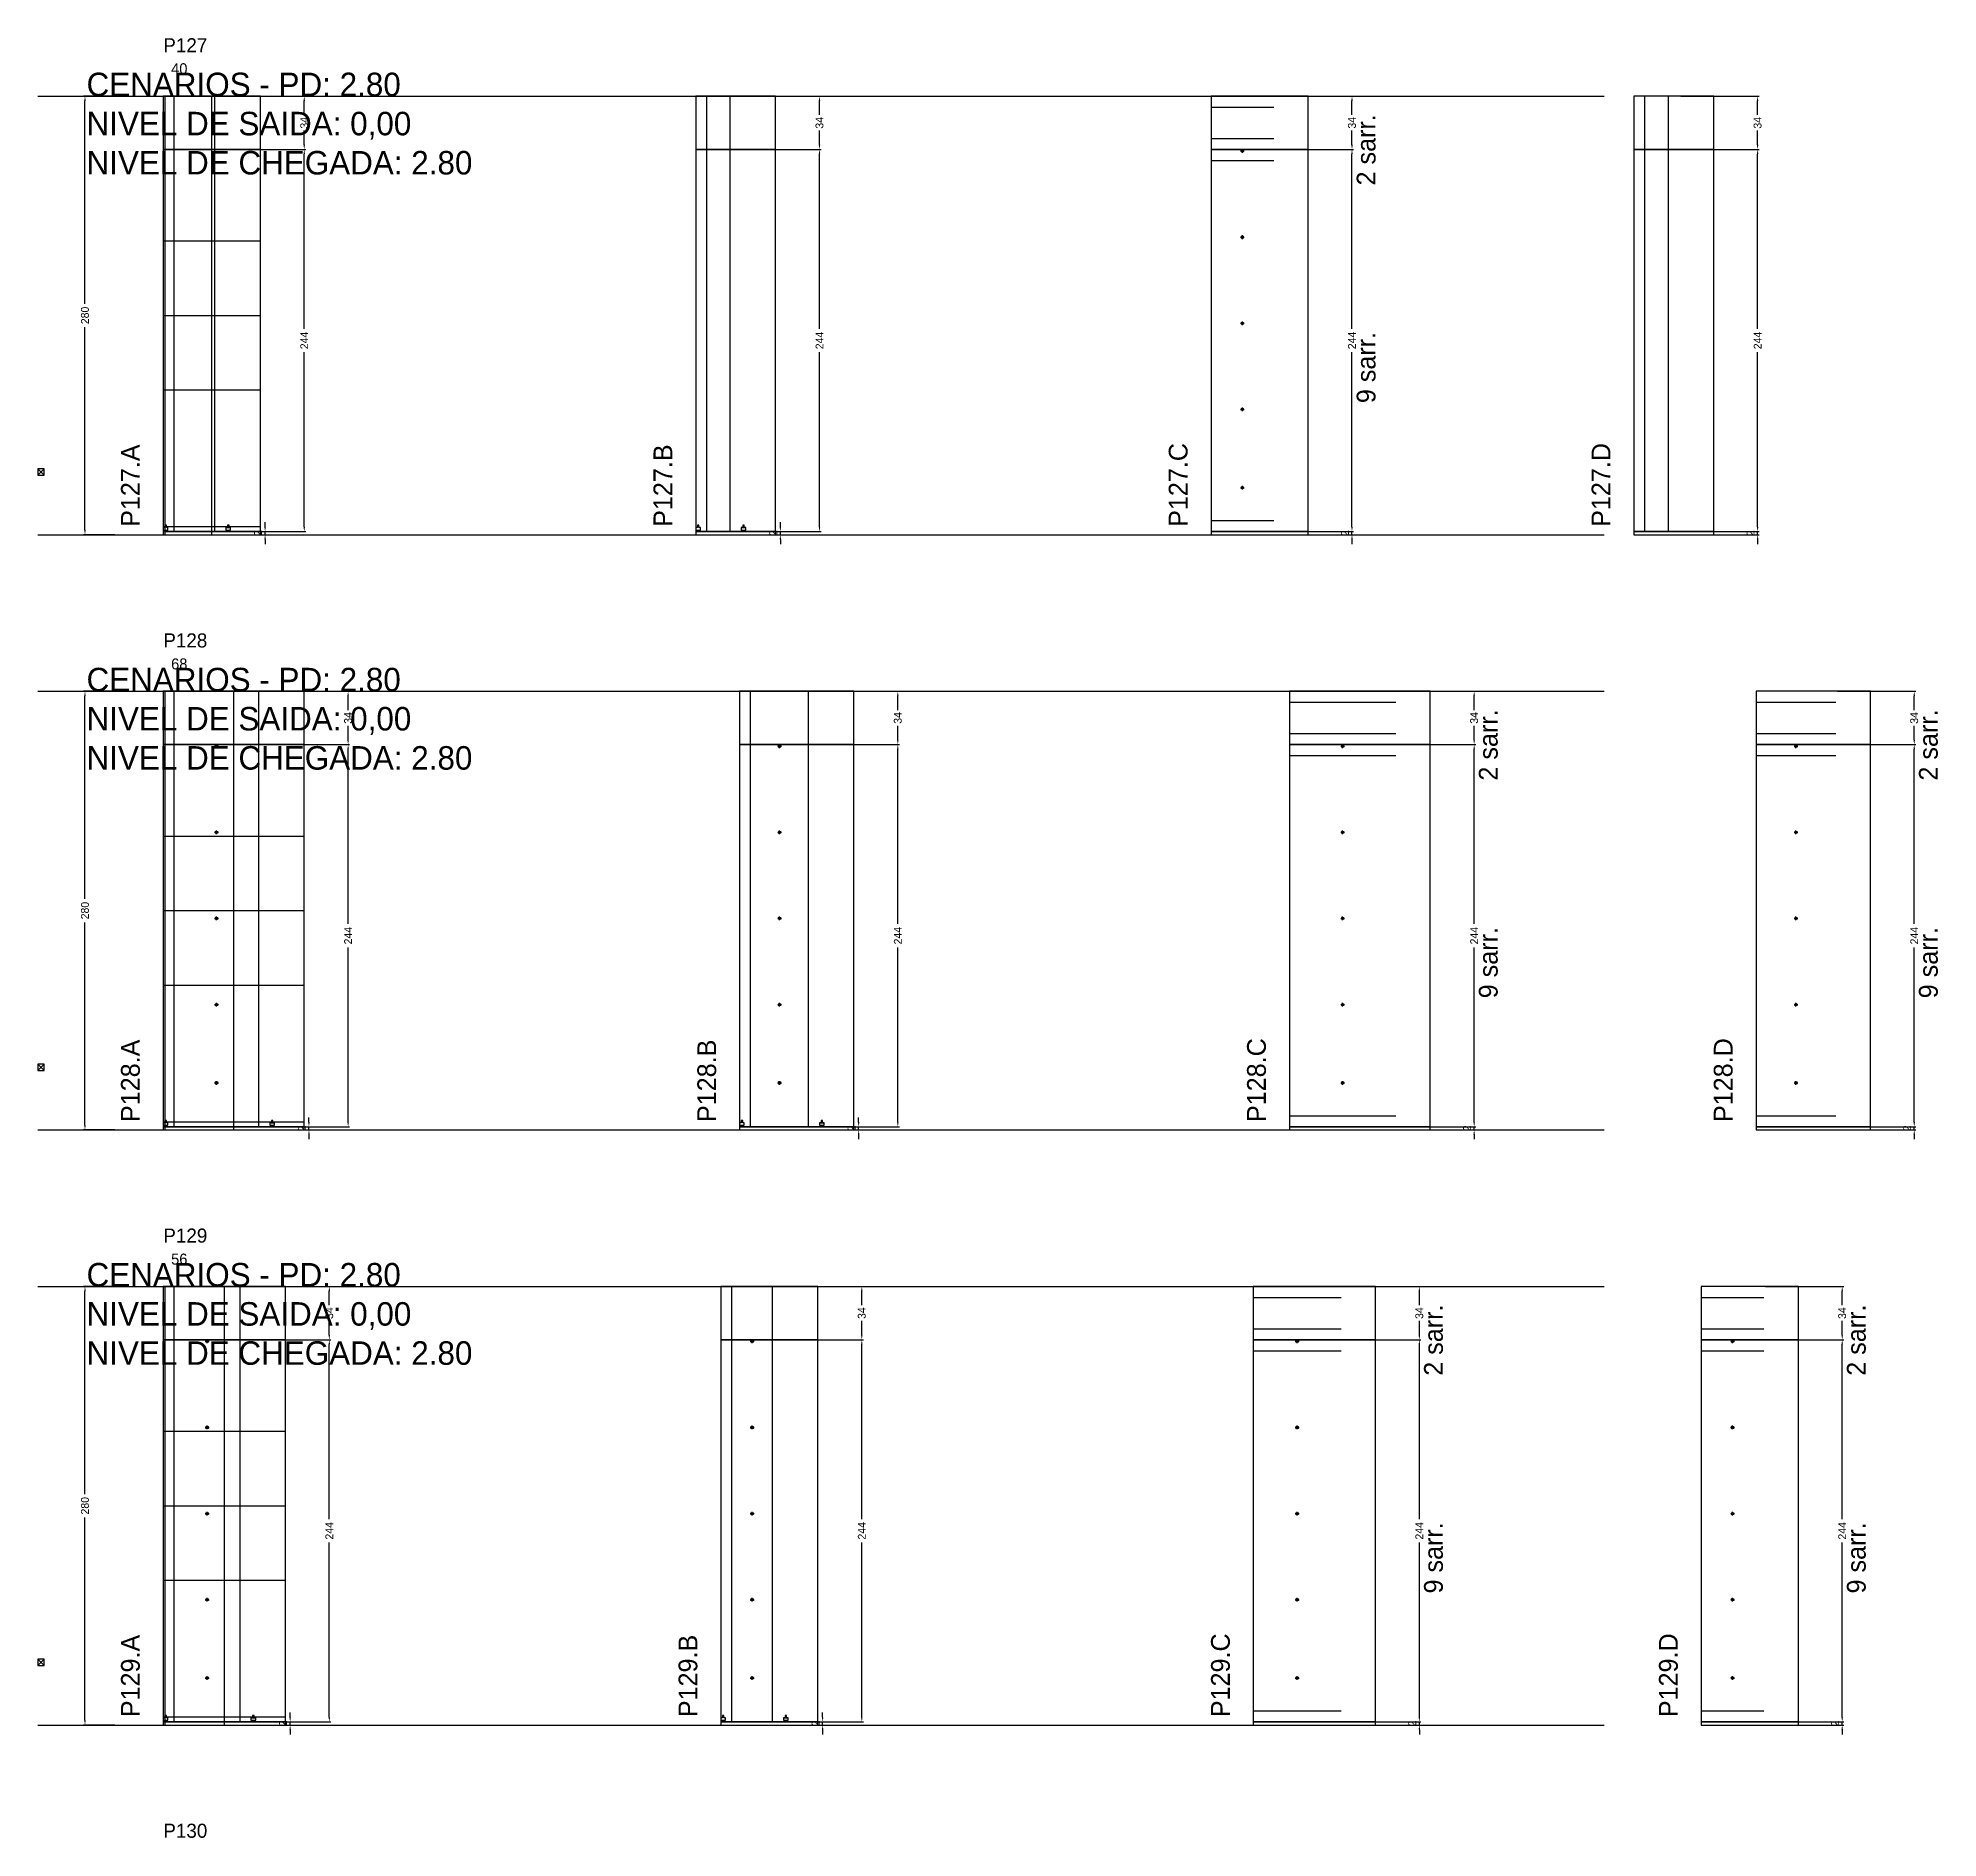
# Model space of a CAD drawing. Header units: centimetres. Extents: x -10500 to 4121, y -45226 to 295.
# Drawn here: x -7000 to -5787, y -30852 to -29703 of the extents above; entities that cross this region are included whole.
import ezdxf

# ---------------------------------------------------------------- set-up
doc = ezdxf.new("R2010")
doc.units = ezdxf.units.CM
doc.linetypes.add('DASHED', pattern=[2, -2])
for name, color, linetype in [('CHAPA', 140, 'Continuous'), ('COTA', 241, 'Continuous'), ('COTAS FURACAO', 16, 'Continuous'), ('Madeira', 30, 'Continuous'), ('MEIO_PONT', 160, 'Continuous'), ('NOMENCLATURA', 7, 'Continuous'), ('Nível', 160, 'Continuous'), ('Painéis', 200, 'Continuous'), ('Perfil Metálico', 150, 'Continuous'), ('SARR_2.2x7', 40, 'Continuous'), ('SARRAFO DE PRESSAO', 200, 'Continuous'), ('texto', 7, 'Continuous'), ('TEXTO_GERAL', 7, 'Continuous')]:
    doc.layers.add(name, color=color, linetype=linetype)
doc.dimstyles.new('PAINEL-NOVA', dxfattribs={"dimtxt": 5, "dimasz": 3, "dimexe": 1, "dimexo": 1, "dimgap": 1, "dimtad": 1, "dimcen": 2.5, "dimazin": 3, "dimtfac": 1, "dimtmove": 0, "dimatfit": 3})

# ---------------------------------------------------------------- blocks, each defined once
blk = doc.blocks.new('_CLOSEDFILLED')
at = {"color": 0, "linetype": 'BYBLOCK'}
blk.add_solid([(-1, 0.16), (0, 0), (-1, -0.16)], dxfattribs=at)
blk = doc.blocks.new('*D2029')
for p, q in [((-6951, -29740), (-6971, -29740)), ((-6970, -29872.5), (-6970, -29743)), ((-6970, -30017), (-6970, -29887.5)), ((-6951, -30020), (-6971, -30020))]:
    blk.add_line(p, q)
at = {"layer": 'Defpoints'}
for p in [(-6950, -29740), (-6970, -30020), (-6950, -30020)]:
    blk.add_point(p, dxfattribs=at)
at = {"layer": 'COTA', "xscale": 3, "yscale": 3}
for p, rotation in [((-6970, -29740), 90), ((-6970, -30020), 270)]:
    blk.add_blockref('_CLOSEDFILLED', p, dxfattribs=dict(at, rotation=rotation))
at = {"layer": 'COTA', "insert": (-6970, -29880), "char_height": 5, "attachment_point": 5, "rotation": 90}
blk.add_mtext('280', dxfattribs=at)
blk = doc.blocks.new('MULDURA')
at = {"layer": 'Paineis'}
for p, q in [((0, 0), (4, 4)), ((4, 0), (0, 4))]:
    blk.add_line(p, q, dxfattribs=at)
blk.add_lwpolyline([(0, 0), (4, 0), (4, 4), (0, 4)], close=True, dxfattribs=at)
blk = doc.blocks.new('*D2031')
for p, q in [((-6879, -29774), (-6829, -29774)), ((-6830, -29888.5), (-6830, -29777)), ((-6830, -30015), (-6830, -29903.5)), ((-6879, -30018), (-6829, -30018))]:
    blk.add_line(p, q)
at = {"layer": 'Defpoints'}
for p in [(-6880, -29774), (-6880, -30018), (-6830, -30018)]:
    blk.add_point(p, dxfattribs=at)
at = {"layer": 'COTA', "xscale": 3, "yscale": 3}
for p, rotation in [((-6830, -29774), 90), ((-6830, -30018), 270)]:
    blk.add_blockref('_CLOSEDFILLED', p, dxfattribs=dict(at, rotation=rotation))
at = {"layer": 'COTA', "insert": (-6830, -29896), "char_height": 5, "attachment_point": 5, "rotation": 90}
blk.add_mtext('244', dxfattribs=at)
blk = doc.blocks.new('*D2032')
for p, q in [((-6879, -29740), (-6829, -29740)), ((-6830, -29752), (-6830, -29743)), ((-6830, -29771), (-6830, -29762)), ((-6879, -29774), (-6829, -29774))]:
    blk.add_line(p, q)
at = {"layer": 'Defpoints'}
for p in [(-6880, -29740), (-6880, -29774), (-6830, -29774)]:
    blk.add_point(p, dxfattribs=at)
at = {"layer": 'COTA', "xscale": 3, "yscale": 3}
for p, rotation in [((-6830, -29740), 90), ((-6830, -29774), 270)]:
    blk.add_blockref('_CLOSEDFILLED', p, dxfattribs=dict(at, rotation=rotation))
at = {"layer": 'COTA', "insert": (-6830, -29757), "char_height": 5, "attachment_point": 5, "rotation": 90}
blk.add_mtext('34', dxfattribs=at)
blk = doc.blocks.new('SLIPTEE')
at = {"layer": 'Paineis'}
blk.add_lwpolyline([(0, 0), (3, 0), (3, 1.5), (2, 1.5), (2, 3), (1, 3), (1, 1.5), (0, 1.5)], close=True, dxfattribs=at)
blk = doc.blocks.new('SLIPTDD')
at = {"layer": 'Paineis'}
blk.add_line((0, 1.5), (3, 1.5), dxfattribs=at)
blk.add_lwpolyline([(0, 0), (3, 0), (3, 1.5), (2, 1.5), (2, 3), (1, 3), (1, 1.5), (0, 1.5)], close=True, dxfattribs=at)
blk = doc.blocks.new('*D2034')
for p, q in [((-6550, -29774), (-6500, -29774)), ((-6501, -29888.5), (-6501, -29777)), ((-6501, -30015), (-6501, -29903.5)), ((-6550, -30018), (-6500, -30018))]:
    blk.add_line(p, q)
at = {"layer": 'Defpoints'}
for p in [(-6551, -29774), (-6551, -30018), (-6501, -30018)]:
    blk.add_point(p, dxfattribs=at)
at = {"layer": 'COTA', "xscale": 3, "yscale": 3}
for p, rotation in [((-6501, -29774), 90), ((-6501, -30018), 270)]:
    blk.add_blockref('_CLOSEDFILLED', p, dxfattribs=dict(at, rotation=rotation))
at = {"layer": 'COTA', "insert": (-6501, -29896), "char_height": 5, "attachment_point": 5, "rotation": 90}
blk.add_mtext('244', dxfattribs=at)
blk = doc.blocks.new('*D2035')
for p, q in [((-6550, -29740), (-6500, -29740)), ((-6501, -29752), (-6501, -29743)), ((-6501, -29771), (-6501, -29762)), ((-6550, -29774), (-6500, -29774))]:
    blk.add_line(p, q)
at = {"layer": 'Defpoints'}
for p in [(-6551, -29740), (-6551, -29774), (-6501, -29774)]:
    blk.add_point(p, dxfattribs=at)
at = {"layer": 'COTA', "xscale": 3, "yscale": 3}
for p, rotation in [((-6501, -29740), 90), ((-6501, -29774), 270)]:
    blk.add_blockref('_CLOSEDFILLED', p, dxfattribs=dict(at, rotation=rotation))
at = {"layer": 'COTA', "insert": (-6501, -29757), "char_height": 5, "attachment_point": 5, "rotation": 90}
blk.add_mtext('34', dxfattribs=at)
blk = doc.blocks.new('*D2037')
for p, q in [((-6210, -29774), (-6160, -29774)), ((-6161, -29888.5), (-6161, -29777)), ((-6161, -30015), (-6161, -29903.5)), ((-6210, -30018), (-6160, -30018))]:
    blk.add_line(p, q)
at = {"layer": 'Defpoints'}
for p in [(-6211, -29774), (-6211, -30018), (-6161, -30018)]:
    blk.add_point(p, dxfattribs=at)
at = {"layer": 'COTA', "xscale": 3, "yscale": 3}
for p, rotation in [((-6161, -29774), 90), ((-6161, -30018), 270)]:
    blk.add_blockref('_CLOSEDFILLED', p, dxfattribs=dict(at, rotation=rotation))
at = {"layer": 'COTA', "insert": (-6161, -29896), "char_height": 5, "attachment_point": 5, "rotation": 90}
blk.add_mtext('244', dxfattribs=at)
blk = doc.blocks.new('*D2038')
for p, q in [((-6210, -29740), (-6160, -29740)), ((-6161, -29752), (-6161, -29743)), ((-6161, -29771), (-6161, -29762)), ((-6210, -29774), (-6160, -29774))]:
    blk.add_line(p, q)
at = {"layer": 'Defpoints'}
for p in [(-6211, -29740), (-6211, -29774), (-6161, -29774)]:
    blk.add_point(p, dxfattribs=at)
at = {"layer": 'COTA', "xscale": 3, "yscale": 3}
for p, rotation in [((-6161, -29740), 90), ((-6161, -29774), 270)]:
    blk.add_blockref('_CLOSEDFILLED', p, dxfattribs=dict(at, rotation=rotation))
at = {"layer": 'COTA', "insert": (-6161, -29757), "char_height": 5, "attachment_point": 5, "rotation": 90}
blk.add_mtext('34', dxfattribs=at)
blk = doc.blocks.new('furacao')
at = {"layer": 'COTAS FURACAO'}
for p, q in [((-1.2, 0), (1.2, 0)), ((0, -1.2), (0, 1.2))]:
    blk.add_line(p, q, dxfattribs=at)
blk.add_circle((0, 0), 0.8, dxfattribs=at)
blk = doc.blocks.new('*D2040')
for p, q in [((-5951, -29774), (-5901, -29774)), ((-5902, -29888.5), (-5902, -29777)), ((-5902, -30015), (-5902, -29903.5)), ((-5951, -30018), (-5901, -30018))]:
    blk.add_line(p, q)
at = {"layer": 'Defpoints'}
for p in [(-5952, -29774), (-5952, -30018), (-5902, -30018)]:
    blk.add_point(p, dxfattribs=at)
at = {"layer": 'COTA', "xscale": 3, "yscale": 3}
for p, rotation in [((-5902, -29774), 90), ((-5902, -30018), 270)]:
    blk.add_blockref('_CLOSEDFILLED', p, dxfattribs=dict(at, rotation=rotation))
at = {"layer": 'COTA', "insert": (-5902, -29896), "char_height": 5, "attachment_point": 5, "rotation": 90}
blk.add_mtext('244', dxfattribs=at)
blk = doc.blocks.new('*D2041')
for p, q in [((-5951, -29740), (-5901, -29740)), ((-5902, -29752), (-5902, -29743)), ((-5902, -29771), (-5902, -29762)), ((-5951, -29774), (-5901, -29774))]:
    blk.add_line(p, q)
at = {"layer": 'Defpoints'}
for p in [(-5952, -29740), (-5952, -29774), (-5902, -29774)]:
    blk.add_point(p, dxfattribs=at)
at = {"layer": 'COTA', "xscale": 3, "yscale": 3}
for p, rotation in [((-5902, -29740), 90), ((-5902, -29774), 270)]:
    blk.add_blockref('_CLOSEDFILLED', p, dxfattribs=dict(at, rotation=rotation))
at = {"layer": 'COTA', "insert": (-5902, -29757), "char_height": 5, "attachment_point": 5, "rotation": 90}
blk.add_mtext('34', dxfattribs=at)
blk = doc.blocks.new('*D2055')
for p, q in [((-6951, -30120), (-6971, -30120)), ((-6970, -30252.5), (-6970, -30123)), ((-6970, -30397), (-6970, -30267.5)), ((-6951, -30400), (-6971, -30400))]:
    blk.add_line(p, q)
at = {"layer": 'Defpoints'}
for p in [(-6950, -30120), (-6970, -30400), (-6950, -30400)]:
    blk.add_point(p, dxfattribs=at)
at = {"layer": 'COTA', "xscale": 3, "yscale": 3}
for p, rotation in [((-6970, -30120), 90), ((-6970, -30400), 270)]:
    blk.add_blockref('_CLOSEDFILLED', p, dxfattribs=dict(at, rotation=rotation))
at = {"layer": 'COTA', "insert": (-6970, -30260), "char_height": 5, "attachment_point": 5, "rotation": 90}
blk.add_mtext('280', dxfattribs=at)
blk = doc.blocks.new('*D2057')
for p, q in [((-6851, -30154), (-6801, -30154)), ((-6802, -30268.5), (-6802, -30157)), ((-6802, -30395), (-6802, -30283.5)), ((-6851, -30398), (-6801, -30398))]:
    blk.add_line(p, q)
at = {"layer": 'Defpoints'}
for p in [(-6852, -30154), (-6852, -30398), (-6802, -30398)]:
    blk.add_point(p, dxfattribs=at)
at = {"layer": 'COTA', "xscale": 3, "yscale": 3}
for p, rotation in [((-6802, -30154), 90), ((-6802, -30398), 270)]:
    blk.add_blockref('_CLOSEDFILLED', p, dxfattribs=dict(at, rotation=rotation))
at = {"layer": 'COTA', "insert": (-6802, -30276), "char_height": 5, "attachment_point": 5, "rotation": 90}
blk.add_mtext('244', dxfattribs=at)
blk = doc.blocks.new('*D2058')
for p, q in [((-6851, -30120), (-6801, -30120)), ((-6802, -30132), (-6802, -30123)), ((-6802, -30151), (-6802, -30142)), ((-6851, -30154), (-6801, -30154))]:
    blk.add_line(p, q)
at = {"layer": 'Defpoints'}
for p in [(-6852, -30120), (-6852, -30154), (-6802, -30154)]:
    blk.add_point(p, dxfattribs=at)
at = {"layer": 'COTA', "xscale": 3, "yscale": 3}
for p, rotation in [((-6802, -30120), 90), ((-6802, -30154), 270)]:
    blk.add_blockref('_CLOSEDFILLED', p, dxfattribs=dict(at, rotation=rotation))
at = {"layer": 'COTA', "insert": (-6802, -30137), "char_height": 5, "attachment_point": 5, "rotation": 90}
blk.add_mtext('34', dxfattribs=at)
blk = doc.blocks.new('*D2060')
for p, q in [((-6500, -30154), (-6450, -30154)), ((-6451, -30268.5), (-6451, -30157)), ((-6451, -30395), (-6451, -30283.5)), ((-6500, -30398), (-6450, -30398))]:
    blk.add_line(p, q)
at = {"layer": 'Defpoints'}
for p in [(-6501, -30154), (-6501, -30398), (-6451, -30398)]:
    blk.add_point(p, dxfattribs=at)
at = {"layer": 'COTA', "xscale": 3, "yscale": 3}
for p, rotation in [((-6451, -30154), 90), ((-6451, -30398), 270)]:
    blk.add_blockref('_CLOSEDFILLED', p, dxfattribs=dict(at, rotation=rotation))
at = {"layer": 'COTA', "insert": (-6451, -30276), "char_height": 5, "attachment_point": 5, "rotation": 90}
blk.add_mtext('244', dxfattribs=at)
blk = doc.blocks.new('*D2061')
for p, q in [((-6500, -30120), (-6450, -30120)), ((-6451, -30132), (-6451, -30123)), ((-6451, -30151), (-6451, -30142)), ((-6500, -30154), (-6450, -30154))]:
    blk.add_line(p, q)
at = {"layer": 'Defpoints'}
for p in [(-6501, -30120), (-6501, -30154), (-6451, -30154)]:
    blk.add_point(p, dxfattribs=at)
at = {"layer": 'COTA', "xscale": 3, "yscale": 3}
for p, rotation in [((-6451, -30120), 90), ((-6451, -30154), 270)]:
    blk.add_blockref('_CLOSEDFILLED', p, dxfattribs=dict(at, rotation=rotation))
at = {"layer": 'COTA', "insert": (-6451, -30137), "char_height": 5, "attachment_point": 5, "rotation": 90}
blk.add_mtext('34', dxfattribs=at)
blk = doc.blocks.new('*D2063')
for p, q in [((-6132, -30154), (-6082, -30154)), ((-6083, -30268.5), (-6083, -30157)), ((-6083, -30395), (-6083, -30283.5)), ((-6132, -30398), (-6082, -30398))]:
    blk.add_line(p, q)
at = {"layer": 'Defpoints'}
for p in [(-6133, -30154), (-6133, -30398), (-6083, -30398)]:
    blk.add_point(p, dxfattribs=at)
at = {"layer": 'COTA', "xscale": 3, "yscale": 3}
for p, rotation in [((-6083, -30154), 90), ((-6083, -30398), 270)]:
    blk.add_blockref('_CLOSEDFILLED', p, dxfattribs=dict(at, rotation=rotation))
at = {"layer": 'COTA', "insert": (-6083, -30276), "char_height": 5, "attachment_point": 5, "rotation": 90}
blk.add_mtext('244', dxfattribs=at)
blk = doc.blocks.new('*D2064')
for p, q in [((-6132, -30120), (-6082, -30120)), ((-6083, -30132), (-6083, -30123)), ((-6083, -30151), (-6083, -30142)), ((-6132, -30154), (-6082, -30154))]:
    blk.add_line(p, q)
at = {"layer": 'Defpoints'}
for p in [(-6133, -30120), (-6133, -30154), (-6083, -30154)]:
    blk.add_point(p, dxfattribs=at)
at = {"layer": 'COTA', "xscale": 3, "yscale": 3}
for p, rotation in [((-6083, -30120), 90), ((-6083, -30154), 270)]:
    blk.add_blockref('_CLOSEDFILLED', p, dxfattribs=dict(at, rotation=rotation))
at = {"layer": 'COTA', "insert": (-6083, -30137), "char_height": 5, "attachment_point": 5, "rotation": 90}
blk.add_mtext('34', dxfattribs=at)
blk = doc.blocks.new('*D2066')
for p, q in [((-5851, -30154), (-5801, -30154)), ((-5802, -30268.5), (-5802, -30157)), ((-5802, -30395), (-5802, -30283.5)), ((-5851, -30398), (-5801, -30398))]:
    blk.add_line(p, q)
at = {"layer": 'Defpoints'}
for p in [(-5852, -30154), (-5852, -30398), (-5802, -30398)]:
    blk.add_point(p, dxfattribs=at)
at = {"layer": 'COTA', "xscale": 3, "yscale": 3}
for p, rotation in [((-5802, -30154), 90), ((-5802, -30398), 270)]:
    blk.add_blockref('_CLOSEDFILLED', p, dxfattribs=dict(at, rotation=rotation))
at = {"layer": 'COTA', "insert": (-5802, -30276), "char_height": 5, "attachment_point": 5, "rotation": 90}
blk.add_mtext('244', dxfattribs=at)
blk = doc.blocks.new('*D2067')
for p, q in [((-5851, -30120), (-5801, -30120)), ((-5802, -30132), (-5802, -30123)), ((-5802, -30151), (-5802, -30142)), ((-5851, -30154), (-5801, -30154))]:
    blk.add_line(p, q)
at = {"layer": 'Defpoints'}
for p in [(-5852, -30120), (-5852, -30154), (-5802, -30154)]:
    blk.add_point(p, dxfattribs=at)
at = {"layer": 'COTA', "xscale": 3, "yscale": 3}
for p, rotation in [((-5802, -30120), 90), ((-5802, -30154), 270)]:
    blk.add_blockref('_CLOSEDFILLED', p, dxfattribs=dict(at, rotation=rotation))
at = {"layer": 'COTA', "insert": (-5802, -30137), "char_height": 5, "attachment_point": 5, "rotation": 90}
blk.add_mtext('34', dxfattribs=at)
blk = doc.blocks.new('*D2081')
for p, q in [((-6951, -30500), (-6971, -30500)), ((-6970, -30632.5), (-6970, -30503)), ((-6970, -30777), (-6970, -30647.5)), ((-6951, -30780), (-6971, -30780))]:
    blk.add_line(p, q)
at = {"layer": 'Defpoints'}
for p in [(-6950, -30500), (-6970, -30780), (-6950, -30780)]:
    blk.add_point(p, dxfattribs=at)
at = {"layer": 'COTA', "xscale": 3, "yscale": 3}
for p, rotation in [((-6970, -30500), 90), ((-6970, -30780), 270)]:
    blk.add_blockref('_CLOSEDFILLED', p, dxfattribs=dict(at, rotation=rotation))
at = {"layer": 'COTA', "insert": (-6970, -30640), "char_height": 5, "attachment_point": 5, "rotation": 90}
blk.add_mtext('280', dxfattribs=at)
blk = doc.blocks.new('*D2083')
for p, q in [((-6863, -30534), (-6813, -30534)), ((-6814, -30648.5), (-6814, -30537)), ((-6814, -30775), (-6814, -30663.5)), ((-6863, -30778), (-6813, -30778))]:
    blk.add_line(p, q)
at = {"layer": 'Defpoints'}
for p in [(-6864, -30534), (-6864, -30778), (-6814, -30778)]:
    blk.add_point(p, dxfattribs=at)
at = {"layer": 'COTA', "xscale": 3, "yscale": 3}
for p, rotation in [((-6814, -30534), 90), ((-6814, -30778), 270)]:
    blk.add_blockref('_CLOSEDFILLED', p, dxfattribs=dict(at, rotation=rotation))
at = {"layer": 'COTA', "insert": (-6814, -30656), "char_height": 5, "attachment_point": 5, "rotation": 90}
blk.add_mtext('244', dxfattribs=at)
blk = doc.blocks.new('*D2084')
for p, q in [((-6863, -30500), (-6813, -30500)), ((-6814, -30512), (-6814, -30503)), ((-6814, -30531), (-6814, -30522)), ((-6863, -30534), (-6813, -30534))]:
    blk.add_line(p, q)
at = {"layer": 'Defpoints'}
for p in [(-6864, -30500), (-6864, -30534), (-6814, -30534)]:
    blk.add_point(p, dxfattribs=at)
at = {"layer": 'COTA', "xscale": 3, "yscale": 3}
for p, rotation in [((-6814, -30500), 90), ((-6814, -30534), 270)]:
    blk.add_blockref('_CLOSEDFILLED', p, dxfattribs=dict(at, rotation=rotation))
at = {"layer": 'COTA', "insert": (-6814, -30517), "char_height": 5, "attachment_point": 5, "rotation": 90}
blk.add_mtext('34', dxfattribs=at)
blk = doc.blocks.new('*D2086')
for p, q in [((-6523, -30534), (-6473, -30534)), ((-6474, -30648.5), (-6474, -30537)), ((-6474, -30775), (-6474, -30663.5)), ((-6523, -30778), (-6473, -30778))]:
    blk.add_line(p, q)
at = {"layer": 'Defpoints'}
for p in [(-6524, -30534), (-6524, -30778), (-6474, -30778)]:
    blk.add_point(p, dxfattribs=at)
at = {"layer": 'COTA', "xscale": 3, "yscale": 3}
for p, rotation in [((-6474, -30534), 90), ((-6474, -30778), 270)]:
    blk.add_blockref('_CLOSEDFILLED', p, dxfattribs=dict(at, rotation=rotation))
at = {"layer": 'COTA', "insert": (-6474, -30656), "char_height": 5, "attachment_point": 5, "rotation": 90}
blk.add_mtext('244', dxfattribs=at)
blk = doc.blocks.new('*D2087')
for p, q in [((-6523, -30500), (-6473, -30500)), ((-6474, -30512), (-6474, -30503)), ((-6474, -30531), (-6474, -30522)), ((-6523, -30534), (-6473, -30534))]:
    blk.add_line(p, q)
at = {"layer": 'Defpoints'}
for p in [(-6524, -30500), (-6524, -30534), (-6474, -30534)]:
    blk.add_point(p, dxfattribs=at)
at = {"layer": 'COTA', "xscale": 3, "yscale": 3}
for p, rotation in [((-6474, -30500), 90), ((-6474, -30534), 270)]:
    blk.add_blockref('_CLOSEDFILLED', p, dxfattribs=dict(at, rotation=rotation))
at = {"layer": 'COTA', "insert": (-6474, -30517), "char_height": 5, "attachment_point": 5, "rotation": 90}
blk.add_mtext('34', dxfattribs=at)
blk = doc.blocks.new('*D2089')
for p, q in [((-6167, -30534), (-6117, -30534)), ((-6118, -30648.5), (-6118, -30537)), ((-6118, -30775), (-6118, -30663.5)), ((-6167, -30778), (-6117, -30778))]:
    blk.add_line(p, q)
at = {"layer": 'Defpoints'}
for p in [(-6168, -30534), (-6168, -30778), (-6118, -30778)]:
    blk.add_point(p, dxfattribs=at)
at = {"layer": 'COTA', "xscale": 3, "yscale": 3}
for p, rotation in [((-6118, -30534), 90), ((-6118, -30778), 270)]:
    blk.add_blockref('_CLOSEDFILLED', p, dxfattribs=dict(at, rotation=rotation))
at = {"layer": 'COTA', "insert": (-6118, -30656), "char_height": 5, "attachment_point": 5, "rotation": 90}
blk.add_mtext('244', dxfattribs=at)
blk = doc.blocks.new('*D2090')
for p, q in [((-6167, -30500), (-6117, -30500)), ((-6118, -30512), (-6118, -30503)), ((-6118, -30531), (-6118, -30522)), ((-6167, -30534), (-6117, -30534))]:
    blk.add_line(p, q)
at = {"layer": 'Defpoints'}
for p in [(-6168, -30500), (-6168, -30534), (-6118, -30534)]:
    blk.add_point(p, dxfattribs=at)
at = {"layer": 'COTA', "xscale": 3, "yscale": 3}
for p, rotation in [((-6118, -30500), 90), ((-6118, -30534), 270)]:
    blk.add_blockref('_CLOSEDFILLED', p, dxfattribs=dict(at, rotation=rotation))
at = {"layer": 'COTA', "insert": (-6118, -30517), "char_height": 5, "attachment_point": 5, "rotation": 90}
blk.add_mtext('34', dxfattribs=at)
blk = doc.blocks.new('*D2092')
for p, q in [((-5897, -30534), (-5847, -30534)), ((-5848, -30648.5), (-5848, -30537)), ((-5848, -30775), (-5848, -30663.5)), ((-5897, -30778), (-5847, -30778))]:
    blk.add_line(p, q)
at = {"layer": 'Defpoints'}
for p in [(-5898, -30534), (-5898, -30778), (-5848, -30778)]:
    blk.add_point(p, dxfattribs=at)
at = {"layer": 'COTA', "xscale": 3, "yscale": 3}
for p, rotation in [((-5848, -30534), 90), ((-5848, -30778), 270)]:
    blk.add_blockref('_CLOSEDFILLED', p, dxfattribs=dict(at, rotation=rotation))
at = {"layer": 'COTA', "insert": (-5848, -30656), "char_height": 5, "attachment_point": 5, "rotation": 90}
blk.add_mtext('244', dxfattribs=at)
blk = doc.blocks.new('*D2093')
for p, q in [((-5897, -30500), (-5847, -30500)), ((-5848, -30512), (-5848, -30503)), ((-5848, -30531), (-5848, -30522)), ((-5897, -30534), (-5847, -30534))]:
    blk.add_line(p, q)
at = {"layer": 'Defpoints'}
for p in [(-5898, -30500), (-5898, -30534), (-5848, -30534)]:
    blk.add_point(p, dxfattribs=at)
at = {"layer": 'COTA', "xscale": 3, "yscale": 3}
for p, rotation in [((-5848, -30500), 90), ((-5848, -30534), 270)]:
    blk.add_blockref('_CLOSEDFILLED', p, dxfattribs=dict(at, rotation=rotation))
at = {"layer": 'COTA', "insert": (-5848, -30517), "char_height": 5, "attachment_point": 5, "rotation": 90}
blk.add_mtext('34', dxfattribs=at)

msp = doc.modelspace()

# ---------------------------------------------------------------- linework, layer by layer
at = {"layer": 'CHAPA'}
for points in [[(-6920, -30020), (-6918.8, -30020), (-6918.8, -29740), (-6920, -29740)], [(-6920, -30400), (-6918.8, -30400), (-6918.8, -30120), (-6920, -30120)], [(-6920, -30780), (-6918.8, -30780), (-6918.8, -30500), (-6920, -30500)]]:
    msp.add_lwpolyline(points, close=True, dxfattribs=at)
at = {"layer": 'Madeira'}
for points in [[(-6920, -29832.4), (-6858, -29832.4)], [(-6920, -29927.6), (-6858, -29927.6)], [(-6920, -30212.4), (-6830, -30212.4)], [(-6920, -30307.6), (-6830, -30307.6)], [(-6920, -30592.4), (-6842, -30592.4)], [(-6920, -30687.6), (-6842, -30687.6)]]:
    msp.add_lwpolyline(points, dxfattribs=at)
at = {"layer": 'MEIO_PONT'}
for points in [[(-6920, -29880), (-6858, -29880)], [(-6920, -30260), (-6830, -30260)], [(-6920, -30640), (-6842, -30640)]]:
    msp.add_lwpolyline(points, dxfattribs=at)
at = {"layer": 'Nível', "linetype": 'DASHED'}
for points in [[(-7000, -29740), (-6000, -29740)], [(-7000, -30020), (-6000, -30020)], [(-7000, -30120), (-6000, -30120)], [(-7000, -30400), (-6000, -30400)], [(-7000, -30500), (-6000, -30500)], [(-7000, -30780), (-6000, -30780)]]:
    msp.add_lwpolyline(points, dxfattribs=at)
at = {"layer": 'Painéis'}
for points in [[(-6920, -29774), (-6858, -29774), (-6858, -29740), (-6920, -29740)], [(-6920, -30020), (-6858, -30020), (-6858, -29740), (-6920, -29740)], [(-6580, -29774), (-6529, -29774), (-6529, -29740), (-6580, -29740)], [(-6251, -29774), (-6189, -29774), (-6189, -29740), (-6251, -29740)], [(-5981, -29774), (-5930, -29774), (-5930, -29740), (-5981, -29740)], [(-6920, -30018), (-6858, -30018), (-6858, -29774), (-6920, -29774)], [(-6580, -30018), (-6529, -30018), (-6529, -29774), (-6580, -29774)], [(-6251, -30018), (-6189, -30018), (-6189, -29774), (-6251, -29774)], [(-5981, -30018), (-5930, -30018), (-5930, -29774), (-5981, -29774)], [(-6920, -30020), (-6858, -30020), (-6858, -30018), (-6920, -30018)], [(-6580, -30020), (-6529, -30020), (-6529, -30018), (-6580, -30018)], [(-6251, -30020), (-6189, -30020), (-6189, -30018), (-6251, -30018)], [(-5981, -30020), (-5930, -30020), (-5930, -30018), (-5981, -30018)], [(-6920, -30154), (-6830, -30154), (-6830, -30120), (-6920, -30120)], [(-6920, -30400), (-6830, -30400), (-6830, -30120), (-6920, -30120)], [(-6552, -30154), (-6479, -30154), (-6479, -30120), (-6552, -30120)], [(-6201, -30154), (-6111, -30154), (-6111, -30120), (-6201, -30120)], [(-5903, -30154), (-5830, -30154), (-5830, -30120), (-5903, -30120)], [(-6920, -30398), (-6830, -30398), (-6830, -30154), (-6920, -30154)], [(-6552, -30398), (-6479, -30398), (-6479, -30154), (-6552, -30154)], [(-6201, -30398), (-6111, -30398), (-6111, -30154), (-6201, -30154)], [(-5903, -30398), (-5830, -30398), (-5830, -30154), (-5903, -30154)], [(-6920, -30400), (-6830, -30400), (-6830, -30398), (-6920, -30398)], [(-6552, -30400), (-6479, -30400), (-6479, -30398), (-6552, -30398)], [(-6201, -30400), (-6111, -30400), (-6111, -30398), (-6201, -30398)], [(-5903, -30400), (-5830, -30400), (-5830, -30398), (-5903, -30398)], [(-6920, -30534), (-6842, -30534), (-6842, -30500), (-6920, -30500)], [(-6920, -30780), (-6842, -30780), (-6842, -30500), (-6920, -30500)], [(-6564, -30534), (-6502, -30534), (-6502, -30500), (-6564, -30500)], [(-6224, -30534), (-6146, -30534), (-6146, -30500), (-6224, -30500)], [(-5938, -30534), (-5876, -30534), (-5876, -30500), (-5938, -30500)], [(-6920, -30778), (-6842, -30778), (-6842, -30534), (-6920, -30534)], [(-6564, -30778), (-6502, -30778), (-6502, -30534), (-6564, -30534)], [(-6224, -30778), (-6146, -30778), (-6146, -30534), (-6224, -30534)], [(-5938, -30778), (-5876, -30778), (-5876, -30534), (-5938, -30534)], [(-6920, -30780), (-6842, -30780), (-6842, -30778), (-6920, -30778)], [(-6564, -30780), (-6502, -30780), (-6502, -30778), (-6564, -30778)], [(-6224, -30780), (-6146, -30780), (-6146, -30778), (-6224, -30778)], [(-5938, -30780), (-5876, -30780), (-5876, -30778), (-5938, -30778)]]:
    msp.add_lwpolyline(points, close=True, dxfattribs=at)
at = {"layer": 'Perfil Metálico'}
for p, q in [((-6889, -30020), (-6889, -29740)), ((-6875, -30400), (-6875, -30120)), ((-6881, -30780), (-6881, -30500))]:
    msp.add_line(p, q, dxfattribs=at)
at = {"layer": 'SARR_2.2x7'}
for points in [[(-6913, -29774), (-6913, -29740)], [(-6887, -29774), (-6887, -29740)], [(-6573, -29774), (-6573, -29740)], [(-6558, -29774), (-6558, -29740)], [(-5974, -29774), (-5974, -29740)], [(-5959, -29774), (-5959, -29740)], [(-6251, -29747), (-6211, -29747)], [(-6251, -29767), (-6211, -29767)], [(-6251, -29781), (-6211, -29781)], [(-6251, -30011), (-6211, -30011)], [(-6913, -30154), (-6913, -30120)], [(-6859, -30154), (-6859, -30120)], [(-6545, -30154), (-6545, -30120)], [(-6508, -30154), (-6508, -30120)], [(-6201, -30127), (-6133, -30127)], [(-5903, -30127), (-5852, -30127)], [(-6201, -30147), (-6133, -30147)], [(-5903, -30147), (-5852, -30147)], [(-6201, -30161), (-6133, -30161)], [(-5903, -30161), (-5852, -30161)], [(-6201, -30391), (-6133, -30391)], [(-5903, -30391), (-5852, -30391)], [(-6913, -30534), (-6913, -30500)], [(-6871, -30534), (-6871, -30500)], [(-6557, -30534), (-6557, -30500)], [(-6531, -30534), (-6531, -30500)], [(-6224, -30507), (-6168, -30507)], [(-5938, -30507), (-5898, -30507)], [(-6224, -30527), (-6168, -30527)], [(-5938, -30527), (-5898, -30527)], [(-6224, -30541), (-6168, -30541)], [(-5938, -30541), (-5898, -30541)], [(-6224, -30771), (-6168, -30771)], [(-5938, -30771), (-5898, -30771)]]:
    msp.add_lwpolyline(points, dxfattribs=at)
at = {"layer": 'SARR_2.2x7', "linetype": 'DASHED'}
for points in [[(-6913, -30018), (-6913, -29774)], [(-6887, -30018), (-6887, -29774)], [(-6573, -30018), (-6573, -29774)], [(-6558, -30018), (-6558, -29774)], [(-5974, -30018), (-5974, -29774)], [(-5959, -30018), (-5959, -29774)], [(-6913, -30398), (-6913, -30154)], [(-6859, -30398), (-6859, -30154)], [(-6545, -30398), (-6545, -30154)], [(-6508, -30398), (-6508, -30154)], [(-6913, -30778), (-6913, -30534)], [(-6871, -30778), (-6871, -30534)], [(-6557, -30778), (-6557, -30534)], [(-6531, -30778), (-6531, -30534)]]:
    msp.add_lwpolyline(points, dxfattribs=at)
at = {"layer": 'SARRAFO DE PRESSAO'}
for points in [[(-6920, -30020), (-6858, -30020), (-6858, -30015), (-6920, -30015)], [(-6920, -30400), (-6830, -30400), (-6830, -30395), (-6920, -30395)], [(-6920, -30780), (-6842, -30780), (-6842, -30775), (-6920, -30775)]]:
    msp.add_lwpolyline(points, close=True, dxfattribs=at)

# ---------------------------------------------------------------- block references
at = {"layer": 'COTA'}
for name, p in [('furacao', (-6231, -29775)), ('furacao', (-6231, -29830)), ('furacao', (-6231, -29885)), ('furacao', (-6231, -29940)), ('MULDURA', (-7000, -29982)), ('furacao', (-6231, -29990)), ('SLIPTEE', (-6920, -30017)), ('SLIPTDD', (-6880, -30017)), ('SLIPTEE', (-6580, -30017)), ('SLIPTDD', (-6551, -30017)), ('furacao', (-6886, -30155)), ('furacao', (-6526.5, -30155)), ('furacao', (-6167, -30155)), ('furacao', (-5877.5, -30155)), ('furacao', (-6886, -30210)), ('furacao', (-6526.5, -30210)), ('furacao', (-6167, -30210)), ('furacao', (-5877.5, -30210)), ('furacao', (-6886, -30265)), ('furacao', (-6526.5, -30265)), ('furacao', (-6167, -30265)), ('furacao', (-5877.5, -30265)), ('furacao', (-6886, -30320)), ('furacao', (-6526.5, -30320)), ('furacao', (-6167, -30320)), ('furacao', (-5877.5, -30320)), ('MULDURA', (-7000, -30362)), ('furacao', (-6886, -30370)), ('furacao', (-6526.5, -30370)), ('furacao', (-6167, -30370)), ('furacao', (-5877.5, -30370)), ('SLIPTEE', (-6920, -30397)), ('SLIPTDD', (-6852, -30397)), ('SLIPTEE', (-6552, -30397)), ('SLIPTDD', (-6501, -30397)), ('furacao', (-6892, -30535)), ('furacao', (-6544, -30535)), ('furacao', (-6196, -30535)), ('furacao', (-5918, -30535)), ('furacao', (-6892, -30590)), ('furacao', (-6544, -30590)), ('furacao', (-6196, -30590)), ('furacao', (-5918, -30590)), ('furacao', (-6892, -30645)), ('furacao', (-6544, -30645)), ('furacao', (-6196, -30645)), ('furacao', (-5918, -30645)), ('furacao', (-6892, -30700)), ('furacao', (-6544, -30700)), ('furacao', (-6196, -30700)), ('furacao', (-5918, -30700)), ('MULDURA', (-7000, -30742)), ('furacao', (-6892, -30750)), ('furacao', (-6544, -30750)), ('furacao', (-6196, -30750)), ('furacao', (-5918, -30750)), ('SLIPTEE', (-6920, -30777)), ('SLIPTDD', (-6864, -30777)), ('SLIPTEE', (-6564, -30777)), ('SLIPTDD', (-6524, -30777))]:
    msp.add_blockref(name, p, dxfattribs=at)

# ---------------------------------------------------------------- texts
at = {"layer": 'NOMENCLATURA'}
for s, p in [('CENARIOS - PD: 2.80', (-6969, -29740)), ('NIVEL DE SAIDA: 0,00', (-6969, -29765)), ('NIVEL DE CHEGADA: 2.80', (-6969, -29790)), ('CENARIOS - PD: 2.80', (-6969, -30120)), ('NIVEL DE SAIDA: 0,00', (-6969, -30145)), ('NIVEL DE CHEGADA: 2.80', (-6969, -30170)), ('CENARIOS - PD: 2.80', (-6969, -30500)), ('NIVEL DE SAIDA: 0,00', (-6969, -30525)), ('NIVEL DE CHEGADA: 2.80', (-6969, -30550))]:
    msp.add_text(s, height=15, dxfattribs=at).set_placement(p)
for s, p in [('2 sarr.', (-6146, -29797)), ('9 sarr.', (-6146, -29936)), ('P127.A', (-6935, -30015)), ('P127.B', (-6595, -30015)), ('P127.C', (-6266, -30015)), ('P127.D', (-5996, -30015)), ('2 sarr.', (-6068, -30177)), ('2 sarr.', (-5787, -30177)), ('9 sarr.', (-6068, -30316)), ('9 sarr.', (-5787, -30316)), ('P128.A', (-6935, -30395)), ('P128.B', (-6567, -30395)), ('P128.C', (-6216, -30395)), ('P128.D', (-5918, -30395)), ('2 sarr.', (-6103, -30557)), ('2 sarr.', (-5833, -30557)), ('9 sarr.', (-6103, -30696)), ('9 sarr.', (-5833, -30696)), ('P129.A', (-6935, -30775)), ('P129.B', (-6579, -30775)), ('P129.C', (-6239, -30775)), ('P129.D', (-5953, -30775))]:
    msp.add_text(s, height=12, rotation=90, dxfattribs=at).set_placement(p)
at = {"layer": 'texto'}
for s, p in [('40', (-6915, -29726)), ('68', (-6915, -30106)), ('56', (-6915, -30486))]:
    msp.add_text(s, height=7, dxfattribs=at).set_placement(p)
at = {"layer": 'TEXTO_GERAL'}
for s, p in [('P127', (-6920, -29712)), ('P128', (-6920, -30092)), ('P129', (-6920, -30472)), ('P130', (-6920, -30852))]:
    msp.add_text(s, height=9, dxfattribs=at).set_placement(p)

# ---------------------------------------------------------------- dimensions: what is measured, and where the dimension line sits
at = {"layer": 'COTA'}
for base, p1, p2, picture, middle in [((-6970, -30020), (-6950, -30020), (-6950, -29740), '*D2029', (-6970, -29880)), ((-6830, -29774), (-6880, -29774), (-6880, -29740), '*D2032', (-6830, -29757)), ((-6501, -29774), (-6551, -29774), (-6551, -29740), '*D2035', (-6501, -29757)), ((-6161, -29774), (-6211, -29774), (-6211, -29740), '*D2038', (-6161, -29757)), ((-5902, -29774), (-5952, -29774), (-5952, -29740), '*D2041', (-5902, -29757)), ((-6830, -30018), (-6880, -30018), (-6880, -29774), '*D2031', (-6830, -29896)), ((-6501, -30018), (-6551, -30018), (-6551, -29774), '*D2034', (-6501, -29896)), ((-6161, -30018), (-6211, -30018), (-6211, -29774), '*D2037', (-6161, -29896)), ((-5902, -30018), (-5952, -30018), (-5952, -29774), '*D2040', (-5902, -29896)), ((-6970, -30400), (-6950, -30400), (-6950, -30120), '*D2055', (-6970, -30260)), ((-6802, -30154), (-6852, -30154), (-6852, -30120), '*D2058', (-6802, -30137)), ((-6451, -30154), (-6501, -30154), (-6501, -30120), '*D2061', (-6451, -30137)), ((-6083, -30154), (-6133, -30154), (-6133, -30120), '*D2064', (-6083, -30137)), ((-5802, -30154), (-5852, -30154), (-5852, -30120), '*D2067', (-5802, -30137)), ((-6802, -30398), (-6852, -30398), (-6852, -30154), '*D2057', (-6802, -30276)), ((-6451, -30398), (-6501, -30398), (-6501, -30154), '*D2060', (-6451, -30276)), ((-6083, -30398), (-6133, -30398), (-6133, -30154), '*D2063', (-6083, -30276)), ((-5802, -30398), (-5852, -30398), (-5852, -30154), '*D2066', (-5802, -30276)), ((-6970, -30780), (-6950, -30780), (-6950, -30500), '*D2081', (-6970, -30640)), ((-6814, -30534), (-6864, -30534), (-6864, -30500), '*D2084', (-6814, -30517)), ((-6474, -30534), (-6524, -30534), (-6524, -30500), '*D2087', (-6474, -30517)), ((-6118, -30534), (-6168, -30534), (-6168, -30500), '*D2090', (-6118, -30517)), ((-5848, -30534), (-5898, -30534), (-5898, -30500), '*D2093', (-5848, -30517)), ((-6814, -30778), (-6864, -30778), (-6864, -30534), '*D2083', (-6814, -30656)), ((-6474, -30778), (-6524, -30778), (-6524, -30534), '*D2086', (-6474, -30656)), ((-6118, -30778), (-6168, -30778), (-6168, -30534), '*D2089', (-6118, -30656)), ((-5848, -30778), (-5898, -30778), (-5898, -30534), '*D2092', (-5848, -30656))]:
    dim = msp.add_linear_dim(base=base, p1=p1, p2=p2, angle=90, dimstyle='PAINEL-NOVA', dxfattribs=at)
    dim.commit()
    dim.dimension.update_dxf_attribs({"geometry": picture, "text_midpoint": middle})
for base, p1, p2 in [((-6855, -30020), (-6880, -30020), (-6880, -30018)), ((-6526, -30020), (-6551, -30020), (-6551, -30018)), ((-6161, -30020), (-6211, -30020), (-6211, -30018)), ((-5902, -30020), (-5952, -30020), (-5952, -30018)), ((-6827, -30400), (-6852, -30400), (-6852, -30398)), ((-6476, -30400), (-6501, -30400), (-6501, -30398)), ((-6083, -30400), (-6133, -30400), (-6133, -30398)), ((-5802, -30400), (-5852, -30400), (-5852, -30398)), ((-6839, -30780), (-6864, -30780), (-6864, -30778)), ((-6499, -30780), (-6524, -30780), (-6524, -30778)), ((-6118, -30780), (-6168, -30780), (-6168, -30778)), ((-5848, -30780), (-5898, -30780), (-5898, -30778))]:
    msp.add_linear_dim(base=base, p1=p1, p2=p2, angle=90, dimstyle='PAINEL-NOVA', dxfattribs=at).render()

doc.saveas('drawing.dxf')
